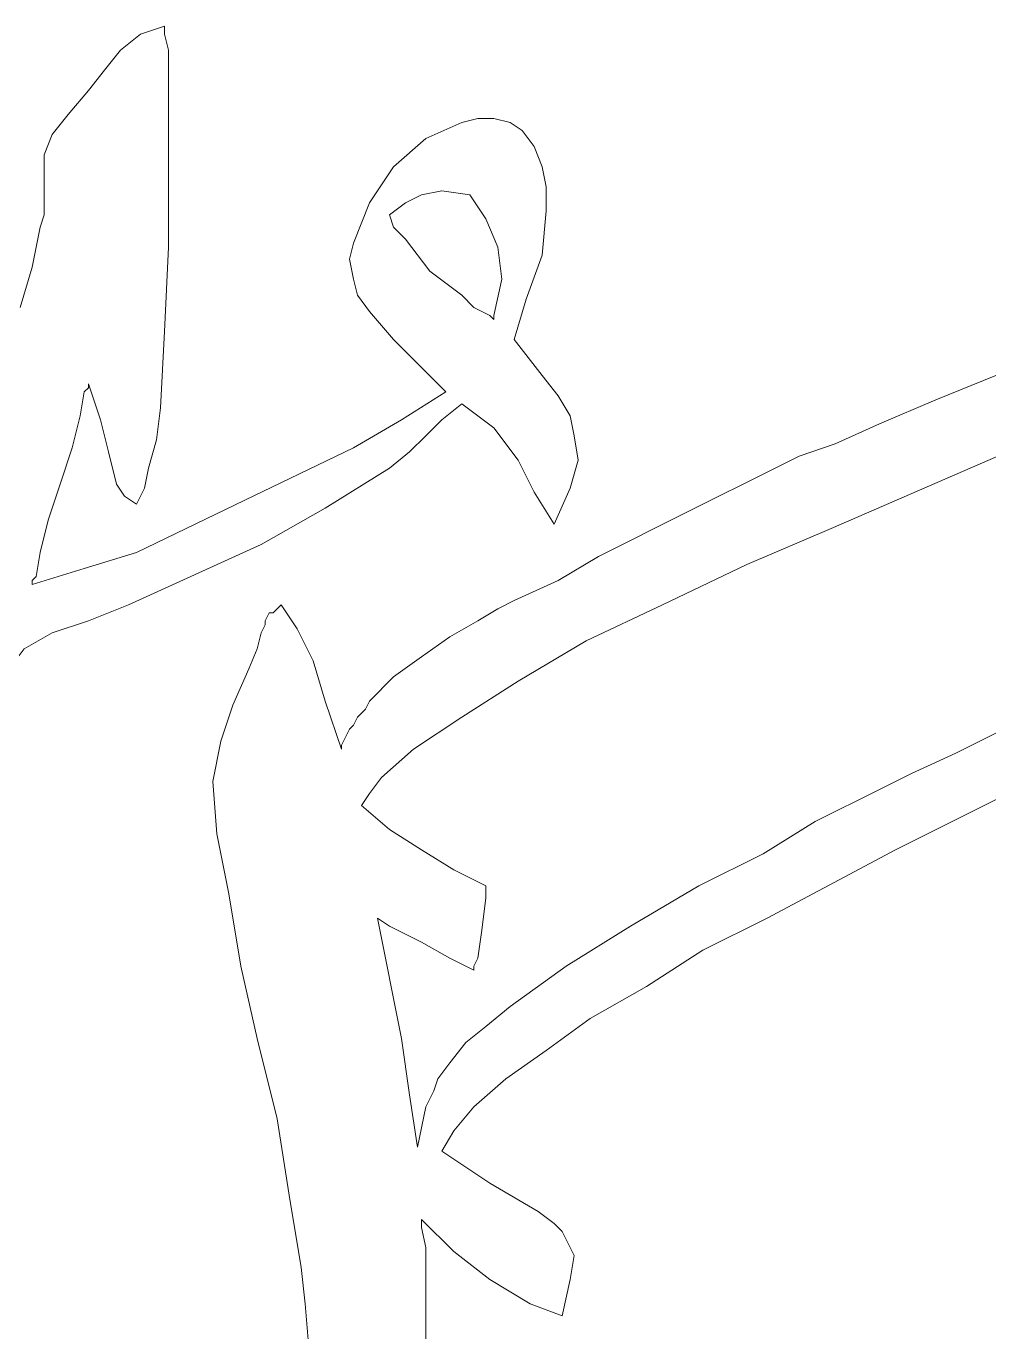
# Model space of a CAD drawing. Header units: centimetres. Extents: x -51 to 51, y -37 to 37.
# Drawn here: x -22.19 to -15.85, y -29.42 to -20.83 of the extents above; entities that cross this region are included whole.
import ezdxf

# ---------------------------------------------------------------- set-up
doc = ezdxf.new("R2010")
doc.units = ezdxf.units.CM
doc.header["$MEASUREMENT"] = 0
doc.layers.add('Layer 1', color=7, linetype='Continuous')

msp = doc.modelspace()

# ---------------------------------------------------------------- linework, layer by layer
at = {"layer": 'Layer 1', "lineweight": 9}
for points, knots in [([(-21.78334, -21.25485), (-21.78334, -21.25485), (-21.67759, -21.12267), (-21.67759, -21.12267), (-21.67759, -21.12267), (-21.67759, -21.12267), (-21.57185, -20.99049), (-21.57185, -20.99049), (-21.57185, -20.99049), (-21.57185, -20.99049), (-21.43966, -20.88474), (-21.43966, -20.88474), (-21.43966, -20.88474), (-21.43966, -20.88474), (-21.28104, -20.83187), (-21.28104, -20.83187)], [0, 0, 0, 0, 0.2, 0.2, 0.2, 0.2, 0.4, 0.4, 0.4, 0.4, 0.6, 0.6, 0.6, 0.6, 1, 1, 1, 1]), ([(-21.28104, -20.83187), (-21.28104, -20.83187), (-21.28104, -20.88474), (-21.28104, -20.88474), (-21.28104, -20.88474), (-21.28104, -20.88474), (-21.25461, -20.99049), (-21.25461, -20.99049), (-21.25461, -20.99049), (-21.25461, -20.99049), (-21.25461, -21.12267), (-21.25461, -21.12267), (-21.25461, -21.12267), (-21.25461, -21.12267), (-21.25461, -21.30773), (-21.25461, -21.30773), (-21.25461, -21.30773), (-21.25461, -21.30773), (-21.25461, -21.51922), (-21.25461, -21.51922), (-21.25461, -21.51922), (-21.25461, -21.51922), (-21.25461, -21.75715), (-21.25461, -21.75715), (-21.25461, -21.75715), (-21.25461, -21.75715), (-21.25461, -22.28588), (-21.25461, -22.28588), (-21.25461, -22.28588), (-21.25461, -22.28588), (-21.28104, -22.84104), (-21.28104, -22.84104), (-21.28104, -22.84104), (-21.28104, -22.84104), (-21.30748, -23.34334), (-21.30748, -23.34334), (-21.30748, -23.34334), (-21.30748, -23.34334), (-21.33392, -23.55483), (-21.33392, -23.55483), (-21.33392, -23.55483), (-21.33392, -23.55483), (-21.38679, -23.73988), (-21.38679, -23.73988), (-21.38679, -23.73988), (-21.38679, -23.73988), (-21.41323, -23.87207), (-21.41323, -23.87207), (-21.41323, -23.87207), (-21.41323, -23.87207), (-21.4661, -23.97781), (-21.4661, -23.97781)], [0, 0, 0, 0, 0.0714286, 0.0714286, 0.0714286, 0.0714286, 0.1428571, 0.1428571, 0.1428571, 0.1428571, 0.2142857, 0.2142857, 0.2142857, 0.2142857, 0.2857143, 0.2857143, 0.2857143, 0.2857143, 0.3571429, 0.3571429, 0.3571429, 0.3571429, 0.4285714, 0.4285714, 0.4285714, 0.4285714, 0.5, 0.5, 0.5, 0.5, 0.5714286, 0.5714286, 0.5714286, 0.5714286, 0.6428571, 0.6428571, 0.6428571, 0.6428571, 0.7142857, 0.7142857, 0.7142857, 0.7142857, 0.7857143, 0.7857143, 0.7857143, 0.7857143, 0.8571429, 0.8571429, 0.8571429, 0.8571429, 1, 1, 1, 1]), ([(-22.07414, -21.91577), (-22.07414, -21.91577), (-22.07414, -21.78358), (-22.07414, -21.78358), (-22.07414, -21.78358), (-22.07414, -21.78358), (-22.07414, -21.67784), (-22.07414, -21.67784), (-22.07414, -21.67784), (-22.07414, -21.67784), (-22.02127, -21.54566), (-22.02127, -21.54566), (-22.02127, -21.54566), (-22.02127, -21.54566), (-21.91552, -21.41347), (-21.91552, -21.41347), (-21.91552, -21.41347), (-21.91552, -21.41347), (-21.78334, -21.25485), (-21.78334, -21.25485)], [0, 0, 0, 0, 0.1666667, 0.1666667, 0.1666667, 0.1666667, 0.3333333, 0.3333333, 0.3333333, 0.3333333, 0.5, 0.5, 0.5, 0.5, 0.6666667, 0.6666667, 0.6666667, 0.6666667, 1, 1, 1, 1]), ([(-20.03853, -22.49737), (-20.03853, -22.49737), (-20.06497, -22.36519), (-20.06497, -22.36519), (-20.06497, -22.36519), (-20.06497, -22.36519), (-20.03853, -22.25944), (-20.03853, -22.25944), (-20.03853, -22.25944), (-20.03853, -22.25944), (-19.93278, -21.99508), (-19.93278, -21.99508), (-19.93278, -21.99508), (-19.93278, -21.99508), (-19.77416, -21.75715), (-19.77416, -21.75715), (-19.77416, -21.75715), (-19.77416, -21.75715), (-19.56267, -21.57209), (-19.56267, -21.57209), (-19.56267, -21.57209), (-19.56267, -21.57209), (-19.32474, -21.46635), (-19.32474, -21.46635), (-19.32474, -21.46635), (-19.32474, -21.46635), (-19.219, -21.43991), (-19.219, -21.43991), (-19.219, -21.43991), (-19.219, -21.43991), (-19.11325, -21.43991), (-19.11325, -21.43991), (-19.11325, -21.43991), (-19.11325, -21.43991), (-19.00751, -21.46635), (-19.00751, -21.46635), (-19.00751, -21.46635), (-19.00751, -21.46635), (-18.9282, -21.51922), (-18.9282, -21.51922), (-18.9282, -21.51922), (-18.9282, -21.51922), (-18.84889, -21.62496), (-18.84889, -21.62496), (-18.84889, -21.62496), (-18.84889, -21.62496), (-18.79602, -21.75715), (-18.79602, -21.75715)], [0, 0, 0, 0, 0.0769231, 0.0769231, 0.0769231, 0.0769231, 0.1538462, 0.1538462, 0.1538462, 0.1538462, 0.2307692, 0.2307692, 0.2307692, 0.2307692, 0.3076923, 0.3076923, 0.3076923, 0.3076923, 0.3846154, 0.3846154, 0.3846154, 0.3846154, 0.4615385, 0.4615385, 0.4615385, 0.4615385, 0.5384615, 0.5384615, 0.5384615, 0.5384615, 0.6153846, 0.6153846, 0.6153846, 0.6153846, 0.6923077, 0.6923077, 0.6923077, 0.6923077, 0.7692308, 0.7692308, 0.7692308, 0.7692308, 0.8461538, 0.8461538, 0.8461538, 0.8461538, 1, 1, 1, 1]), ([(-18.79602, -21.75715), (-18.79602, -21.75715), (-18.76958, -21.88933), (-18.76958, -21.88933), (-18.76958, -21.88933), (-18.76958, -21.88933), (-18.76958, -22.04795), (-18.76958, -22.04795), (-18.76958, -22.04795), (-18.76958, -22.04795), (-18.79602, -22.33875), (-18.79602, -22.33875), (-18.79602, -22.33875), (-18.79602, -22.33875), (-18.90176, -22.62955), (-18.90176, -22.62955), (-18.90176, -22.62955), (-18.90176, -22.62955), (-18.98107, -22.89392), (-18.98107, -22.89392)], [0, 0, 0, 0, 0.1666667, 0.1666667, 0.1666667, 0.1666667, 0.3333333, 0.3333333, 0.3333333, 0.3333333, 0.5, 0.5, 0.5, 0.5, 0.6666667, 0.6666667, 0.6666667, 0.6666667, 1, 1, 1, 1]), ([(-22.10058, -22.15369), (-22.10058, -22.15369), (-22.07414, -22.07439), (-22.07414, -22.07439), (-22.07414, -22.07439), (-22.07414, -22.07439), (-22.07414, -21.99508), (-22.07414, -21.99508)], [0, 0, 0, 0, 0.3333333, 0.3333333, 0.3333333, 0.3333333, 1, 1, 1, 1]), ([(-19.8006, -22.07439), (-19.8006, -22.07439), (-19.69486, -21.99508), (-19.69486, -21.99508), (-19.69486, -21.99508), (-19.69486, -21.99508), (-19.58911, -21.9422), (-19.58911, -21.9422), (-19.58911, -21.9422), (-19.58911, -21.9422), (-19.45693, -21.91577), (-19.45693, -21.91577), (-19.45693, -21.91577), (-19.45693, -21.91577), (-19.27187, -21.9422), (-19.27187, -21.9422)], [0, 0, 0, 0, 0.2, 0.2, 0.2, 0.2, 0.4, 0.4, 0.4, 0.4, 0.6, 0.6, 0.6, 0.6, 1, 1, 1, 1]), ([(-19.27187, -21.9422), (-19.27187, -21.9422), (-19.16613, -22.10082), (-19.16613, -22.10082), (-19.16613, -22.10082), (-19.16613, -22.10082), (-19.08682, -22.28588), (-19.08682, -22.28588), (-19.08682, -22.28588), (-19.08682, -22.28588), (-19.06038, -22.49737), (-19.06038, -22.49737), (-19.06038, -22.49737), (-19.06038, -22.49737), (-19.11325, -22.7353), (-19.11325, -22.7353)], [0, 0, 0, 0, 0.2, 0.2, 0.2, 0.2, 0.4, 0.4, 0.4, 0.4, 0.6, 0.6, 0.6, 0.6, 1, 1, 1, 1]), ([(-19.19256, -22.70886), (-19.19256, -22.70886), (-19.24544, -22.68242), (-19.24544, -22.68242), (-19.24544, -22.68242), (-19.24544, -22.68242), (-19.32474, -22.60311), (-19.32474, -22.60311), (-19.32474, -22.60311), (-19.32474, -22.60311), (-19.53624, -22.4445), (-19.53624, -22.4445), (-19.53624, -22.4445), (-19.53624, -22.4445), (-19.69486, -22.233), (-19.69486, -22.233), (-19.69486, -22.233), (-19.69486, -22.233), (-19.77416, -22.15369), (-19.77416, -22.15369), (-19.77416, -22.15369), (-19.77416, -22.15369), (-19.8006, -22.07439), (-19.8006, -22.07439)], [0, 0, 0, 0, 0.1428571, 0.1428571, 0.1428571, 0.1428571, 0.2857143, 0.2857143, 0.2857143, 0.2857143, 0.4285714, 0.4285714, 0.4285714, 0.4285714, 0.5714286, 0.5714286, 0.5714286, 0.5714286, 0.7142857, 0.7142857, 0.7142857, 0.7142857, 1, 1, 1, 1]), ([(-22.23276, -22.68242), (-22.23276, -22.68242), (-22.15345, -22.41806), (-22.15345, -22.41806), (-22.15345, -22.41806), (-22.15345, -22.41806), (-22.10058, -22.15369), (-22.10058, -22.15369)], [0, 0, 0, 0, 0.3333333, 0.3333333, 0.3333333, 0.3333333, 1, 1, 1, 1]), ([(-19.43049, -23.23759), (-19.43049, -23.23759), (-19.58911, -23.07897), (-19.58911, -23.07897), (-19.58911, -23.07897), (-19.58911, -23.07897), (-19.77416, -22.89392), (-19.77416, -22.89392), (-19.77416, -22.89392), (-19.77416, -22.89392), (-19.93278, -22.70886), (-19.93278, -22.70886), (-19.93278, -22.70886), (-19.93278, -22.70886), (-20.01209, -22.60311), (-20.01209, -22.60311), (-20.01209, -22.60311), (-20.01209, -22.60311), (-20.03853, -22.49737), (-20.03853, -22.49737)], [0, 0, 0, 0, 0.1666667, 0.1666667, 0.1666667, 0.1666667, 0.3333333, 0.3333333, 0.3333333, 0.3333333, 0.5, 0.5, 0.5, 0.5, 0.6666667, 0.6666667, 0.6666667, 0.6666667, 1, 1, 1, 1]), ([(-12.97999, -22.52381), (-12.97999, -22.52381), (-13.29723, -22.65599), (-13.29723, -22.65599), (-13.29723, -22.65599), (-13.29723, -22.65599), (-13.66734, -22.78817), (-13.66734, -22.78817), (-13.66734, -22.78817), (-13.66734, -22.78817), (-14.11676, -22.97323), (-14.11676, -22.97323), (-14.11676, -22.97323), (-14.11676, -22.97323), (-14.61905, -23.18472), (-14.61905, -23.18472), (-14.61905, -23.18472), (-14.61905, -23.18472), (-15.17422, -23.39621), (-15.17422, -23.39621), (-15.17422, -23.39621), (-15.17422, -23.39621), (-15.72938, -23.63414), (-15.72938, -23.63414), (-15.72938, -23.63414), (-15.72938, -23.63414), (-16.89259, -24.13643), (-16.89259, -24.13643), (-16.89259, -24.13643), (-16.89259, -24.13643), (-17.44775, -24.37436), (-17.44775, -24.37436), (-17.44775, -24.37436), (-17.44775, -24.37436), (-18.00292, -24.63872), (-18.00292, -24.63872), (-18.00292, -24.63872), (-18.00292, -24.63872), (-18.50521, -24.87665), (-18.50521, -24.87665), (-18.50521, -24.87665), (-18.50521, -24.87665), (-18.95463, -25.14102), (-18.95463, -25.14102), (-18.95463, -25.14102), (-18.95463, -25.14102), (-19.32474, -25.37895), (-19.32474, -25.37895), (-19.32474, -25.37895), (-19.32474, -25.37895), (-19.64198, -25.59044), (-19.64198, -25.59044), (-19.64198, -25.59044), (-19.64198, -25.59044), (-19.85347, -25.77549), (-19.85347, -25.77549), (-19.85347, -25.77549), (-19.85347, -25.77549), (-19.93278, -25.88124), (-19.93278, -25.88124), (-19.93278, -25.88124), (-19.93278, -25.88124), (-19.98566, -25.96055), (-19.98566, -25.96055)], [0, 0, 0, 0, 0.0588235, 0.0588235, 0.0588235, 0.0588235, 0.1176471, 0.1176471, 0.1176471, 0.1176471, 0.1764706, 0.1764706, 0.1764706, 0.1764706, 0.2352941, 0.2352941, 0.2352941, 0.2352941, 0.2941176, 0.2941176, 0.2941176, 0.2941176, 0.3529412, 0.3529412, 0.3529412, 0.3529412, 0.4117647, 0.4117647, 0.4117647, 0.4117647, 0.4705882, 0.4705882, 0.4705882, 0.4705882, 0.5294118, 0.5294118, 0.5294118, 0.5294118, 0.5882353, 0.5882353, 0.5882353, 0.5882353, 0.6470588, 0.6470588, 0.6470588, 0.6470588, 0.7058824, 0.7058824, 0.7058824, 0.7058824, 0.7647059, 0.7647059, 0.7647059, 0.7647059, 0.8235294, 0.8235294, 0.8235294, 0.8235294, 0.8823529, 0.8823529, 0.8823529, 0.8823529, 1, 1, 1, 1]), ([(-17.2627, -23.73988), (-17.2627, -23.73988), (-17.10408, -23.66057), (-17.10408, -23.66057), (-17.10408, -23.66057), (-17.10408, -23.66057), (-16.86615, -23.58126), (-16.86615, -23.58126), (-16.86615, -23.58126), (-16.86615, -23.58126), (-16.57535, -23.44908), (-16.57535, -23.44908), (-16.57535, -23.44908), (-16.57535, -23.44908), (-16.20524, -23.29046), (-16.20524, -23.29046), (-16.20524, -23.29046), (-16.20524, -23.29046), (-15.80869, -23.13184), (-15.80869, -23.13184), (-15.80869, -23.13184), (-15.80869, -23.13184), (-15.35927, -22.97323), (-15.35927, -22.97323), (-15.35927, -22.97323), (-15.35927, -22.97323), (-14.46043, -22.60311), (-14.46043, -22.60311)], [0, 0, 0, 0, 0.125, 0.125, 0.125, 0.125, 0.25, 0.25, 0.25, 0.25, 0.375, 0.375, 0.375, 0.375, 0.5, 0.5, 0.5, 0.5, 0.625, 0.625, 0.625, 0.625, 0.75, 0.75, 0.75, 0.75, 1, 1, 1, 1]), ([(-19.11325, -22.7353), (-19.11325, -22.7353), (-19.11325, -22.76173), (-19.11325, -22.76173), (-19.11325, -22.76173), (-19.11325, -22.76173), (-19.11325, -22.76173), (-19.11325, -22.76173), (-19.11325, -22.76173), (-19.11325, -22.76173), (-19.13969, -22.7353), (-19.13969, -22.7353), (-19.13969, -22.7353), (-19.13969, -22.7353), (-19.19256, -22.70886), (-19.19256, -22.70886)], [0, 0, 0, 0, 0.2, 0.2, 0.2, 0.2, 0.4, 0.4, 0.4, 0.4, 0.6, 0.6, 0.6, 0.6, 1, 1, 1, 1]), ([(-18.98107, -22.89392), (-18.98107, -22.89392), (-18.79602, -23.13184), (-18.79602, -23.13184), (-18.79602, -23.13184), (-18.79602, -23.13184), (-18.69027, -23.26403), (-18.69027, -23.26403), (-18.69027, -23.26403), (-18.69027, -23.26403), (-18.61096, -23.39621), (-18.61096, -23.39621), (-18.61096, -23.39621), (-18.61096, -23.39621), (-18.58452, -23.52839), (-18.58452, -23.52839), (-18.58452, -23.52839), (-18.58452, -23.52839), (-18.55809, -23.68701), (-18.55809, -23.68701), (-18.55809, -23.68701), (-18.55809, -23.68701), (-18.61096, -23.87207), (-18.61096, -23.87207), (-18.61096, -23.87207), (-18.61096, -23.87207), (-18.71671, -24.10999), (-18.71671, -24.10999)], [0, 0, 0, 0, 0.125, 0.125, 0.125, 0.125, 0.25, 0.25, 0.25, 0.25, 0.375, 0.375, 0.375, 0.375, 0.5, 0.5, 0.5, 0.5, 0.625, 0.625, 0.625, 0.625, 0.75, 0.75, 0.75, 0.75, 1, 1, 1, 1]), ([(-21.78334, -23.18472), (-21.78334, -23.18472), (-21.78334, -23.21115), (-21.78334, -23.21115), (-21.78334, -23.21115), (-21.78334, -23.21115), (-21.80977, -23.23759), (-21.80977, -23.23759), (-21.80977, -23.23759), (-21.80977, -23.23759), (-21.83621, -23.39621), (-21.83621, -23.39621), (-21.83621, -23.39621), (-21.83621, -23.39621), (-21.88908, -23.6077), (-21.88908, -23.6077), (-21.88908, -23.6077), (-21.88908, -23.6077), (-21.96839, -23.84563), (-21.96839, -23.84563), (-21.96839, -23.84563), (-21.96839, -23.84563), (-22.0477, -24.08356), (-22.0477, -24.08356), (-22.0477, -24.08356), (-22.0477, -24.08356), (-22.10058, -24.29505), (-22.10058, -24.29505), (-22.10058, -24.29505), (-22.10058, -24.29505), (-22.12701, -24.45367), (-22.12701, -24.45367), (-22.12701, -24.45367), (-22.12701, -24.45367), (-22.15345, -24.4801), (-22.15345, -24.4801), (-22.15345, -24.4801), (-22.15345, -24.4801), (-22.15345, -24.50654), (-22.15345, -24.50654)], [0, 0, 0, 0, 0.0909091, 0.0909091, 0.0909091, 0.0909091, 0.1818182, 0.1818182, 0.1818182, 0.1818182, 0.2727273, 0.2727273, 0.2727273, 0.2727273, 0.3636364, 0.3636364, 0.3636364, 0.3636364, 0.4545455, 0.4545455, 0.4545455, 0.4545455, 0.5454545, 0.5454545, 0.5454545, 0.5454545, 0.6363636, 0.6363636, 0.6363636, 0.6363636, 0.7272727, 0.7272727, 0.7272727, 0.7272727, 0.8181818, 0.8181818, 0.8181818, 0.8181818, 1, 1, 1, 1]), ([(-21.4661, -23.97781), (-21.4661, -23.97781), (-21.54541, -23.92494), (-21.54541, -23.92494), (-21.54541, -23.92494), (-21.54541, -23.92494), (-21.59828, -23.84563), (-21.59828, -23.84563), (-21.59828, -23.84563), (-21.59828, -23.84563), (-21.65116, -23.63414), (-21.65116, -23.63414), (-21.65116, -23.63414), (-21.65116, -23.63414), (-21.70403, -23.42265), (-21.70403, -23.42265), (-21.70403, -23.42265), (-21.70403, -23.42265), (-21.78334, -23.18472), (-21.78334, -23.18472)], [0, 0, 0, 0, 0.1666667, 0.1666667, 0.1666667, 0.1666667, 0.3333333, 0.3333333, 0.3333333, 0.3333333, 0.5, 0.5, 0.5, 0.5, 0.6666667, 0.6666667, 0.6666667, 0.6666667, 1, 1, 1, 1]), ([(-22.15345, -24.50654), (-22.15345, -24.50654), (-21.80977, -24.4008), (-21.80977, -24.4008), (-21.80977, -24.4008), (-21.80977, -24.4008), (-21.4661, -24.29505), (-21.4661, -24.29505), (-21.4661, -24.29505), (-21.4661, -24.29505), (-20.75231, -23.95138), (-20.75231, -23.95138), (-20.75231, -23.95138), (-20.75231, -23.95138), (-20.03853, -23.6077), (-20.03853, -23.6077), (-20.03853, -23.6077), (-20.03853, -23.6077), (-19.72129, -23.42265), (-19.72129, -23.42265), (-19.72129, -23.42265), (-19.72129, -23.42265), (-19.43049, -23.23759), (-19.43049, -23.23759)], [0, 0, 0, 0, 0.1428571, 0.1428571, 0.1428571, 0.1428571, 0.2857143, 0.2857143, 0.2857143, 0.2857143, 0.4285714, 0.4285714, 0.4285714, 0.4285714, 0.5714286, 0.5714286, 0.5714286, 0.5714286, 0.7142857, 0.7142857, 0.7142857, 0.7142857, 1, 1, 1, 1]), ([(-19.32474, -23.3169), (-19.32474, -23.3169), (-19.45693, -23.42265), (-19.45693, -23.42265), (-19.45693, -23.42265), (-19.45693, -23.42265), (-19.56267, -23.52839), (-19.56267, -23.52839), (-19.56267, -23.52839), (-19.56267, -23.52839), (-19.66842, -23.63414), (-19.66842, -23.63414), (-19.66842, -23.63414), (-19.66842, -23.63414), (-19.8006, -23.73988), (-19.8006, -23.73988)], [0, 0, 0, 0, 0.2, 0.2, 0.2, 0.2, 0.4, 0.4, 0.4, 0.4, 0.6, 0.6, 0.6, 0.6, 1, 1, 1, 1]), ([(-18.71671, -24.10999), (-18.71671, -24.10999), (-18.84889, -23.8985), (-18.84889, -23.8985), (-18.84889, -23.8985), (-18.84889, -23.8985), (-18.95463, -23.68701), (-18.95463, -23.68701), (-18.95463, -23.68701), (-18.95463, -23.68701), (-19.11325, -23.47552), (-19.11325, -23.47552), (-19.11325, -23.47552), (-19.11325, -23.47552), (-19.32474, -23.3169), (-19.32474, -23.3169)], [0, 0, 0, 0, 0.2, 0.2, 0.2, 0.2, 0.4, 0.4, 0.4, 0.4, 0.6, 0.6, 0.6, 0.6, 1, 1, 1, 1]), ([(-16.73397, -25.93411), (-16.73397, -25.93411), (-16.57535, -25.8548), (-16.57535, -25.8548), (-16.57535, -25.8548), (-16.57535, -25.8548), (-16.36386, -25.74906), (-16.36386, -25.74906), (-16.36386, -25.74906), (-16.36386, -25.74906), (-16.07306, -25.61687), (-16.07306, -25.61687), (-16.07306, -25.61687), (-16.07306, -25.61687), (-15.75582, -25.45825), (-15.75582, -25.45825), (-15.75582, -25.45825), (-15.75582, -25.45825), (-15.41215, -25.29964), (-15.41215, -25.29964), (-15.41215, -25.29964), (-15.41215, -25.29964), (-15.04203, -25.11458), (-15.04203, -25.11458), (-15.04203, -25.11458), (-15.04203, -25.11458), (-14.2225, -24.74447), (-14.2225, -24.74447), (-14.2225, -24.74447), (-14.2225, -24.74447), (-13.40297, -24.4008), (-13.40297, -24.4008), (-13.40297, -24.4008), (-13.40297, -24.4008), (-13.03286, -24.21574), (-13.03286, -24.21574), (-13.03286, -24.21574), (-13.03286, -24.21574), (-12.66275, -24.05712), (-12.66275, -24.05712), (-12.66275, -24.05712), (-12.66275, -24.05712), (-12.31908, -23.92494), (-12.31908, -23.92494), (-12.31908, -23.92494), (-12.31908, -23.92494), (-12.05471, -23.81919), (-12.05471, -23.81919), (-12.05471, -23.81919), (-12.05471, -23.81919), (-11.81678, -23.73988), (-11.81678, -23.73988), (-11.81678, -23.73988), (-11.81678, -23.73988), (-11.63173, -23.68701), (-11.63173, -23.68701)], [0, 0, 0, 0, 0.0666667, 0.0666667, 0.0666667, 0.0666667, 0.1333333, 0.1333333, 0.1333333, 0.1333333, 0.2, 0.2, 0.2, 0.2, 0.2666667, 0.2666667, 0.2666667, 0.2666667, 0.3333333, 0.3333333, 0.3333333, 0.3333333, 0.4, 0.4, 0.4, 0.4, 0.4666667, 0.4666667, 0.4666667, 0.4666667, 0.5333333, 0.5333333, 0.5333333, 0.5333333, 0.6, 0.6, 0.6, 0.6, 0.6666667, 0.6666667, 0.6666667, 0.6666667, 0.7333333, 0.7333333, 0.7333333, 0.7333333, 0.8, 0.8, 0.8, 0.8, 0.8666667, 0.8666667, 0.8666667, 0.8666667, 1, 1, 1, 1]), ([(-19.8006, -23.73988), (-19.8006, -23.73988), (-20.22359, -24.00425), (-20.22359, -24.00425), (-20.22359, -24.00425), (-20.22359, -24.00425), (-20.64657, -24.24218), (-20.64657, -24.24218), (-20.64657, -24.24218), (-20.64657, -24.24218), (-21.51897, -24.63872), (-21.51897, -24.63872)], [0, 0, 0, 0, 0.25, 0.25, 0.25, 0.25, 0.5, 0.5, 0.5, 0.5, 1, 1, 1, 1]), ([(-18.4259, -24.32149), (-18.4259, -24.32149), (-17.8443, -24.03068), (-17.8443, -24.03068), (-17.8443, -24.03068), (-17.8443, -24.03068), (-17.2627, -23.73988), (-17.2627, -23.73988)], [0, 0, 0, 0, 0.3333333, 0.3333333, 0.3333333, 0.3333333, 1, 1, 1, 1]), ([(-18.98107, -24.61229), (-18.98107, -24.61229), (-18.69027, -24.4801), (-18.69027, -24.4801), (-18.69027, -24.4801), (-18.69027, -24.4801), (-18.4259, -24.32149), (-18.4259, -24.32149)], [0, 0, 0, 0, 0.3333333, 0.3333333, 0.3333333, 0.3333333, 1, 1, 1, 1]), ([(-21.51897, -24.63872), (-21.51897, -24.63872), (-21.78334, -24.74447), (-21.78334, -24.74447), (-21.78334, -24.74447), (-21.78334, -24.74447), (-22.02127, -24.82378), (-22.02127, -24.82378), (-22.02127, -24.82378), (-22.02127, -24.82378), (-22.20632, -24.92953), (-22.20632, -24.92953), (-22.20632, -24.92953), (-22.20632, -24.92953), (-22.28563, -25.03527), (-22.28563, -25.03527), (-22.28563, -25.03527), (-22.28563, -25.03527), (-22.3385, -25.16745), (-22.3385, -25.16745)], [0, 0, 0, 0, 0.1666667, 0.1666667, 0.1666667, 0.1666667, 0.3333333, 0.3333333, 0.3333333, 0.3333333, 0.5, 0.5, 0.5, 0.5, 0.6666667, 0.6666667, 0.6666667, 0.6666667, 1, 1, 1, 1]), ([(-20.64657, -24.82378), (-20.64657, -24.82378), (-20.62013, -24.77091), (-20.62013, -24.77091), (-20.62013, -24.77091), (-20.62013, -24.77091), (-20.62013, -24.74447), (-20.62013, -24.74447), (-20.62013, -24.74447), (-20.62013, -24.74447), (-20.5937, -24.6916), (-20.5937, -24.6916), (-20.5937, -24.6916), (-20.5937, -24.6916), (-20.56726, -24.6916), (-20.56726, -24.6916), (-20.56726, -24.6916), (-20.56726, -24.6916), (-20.51439, -24.63872), (-20.51439, -24.63872)], [0, 0, 0, 0, 0.1666667, 0.1666667, 0.1666667, 0.1666667, 0.3333333, 0.3333333, 0.3333333, 0.3333333, 0.5, 0.5, 0.5, 0.5, 0.6666667, 0.6666667, 0.6666667, 0.6666667, 1, 1, 1, 1]), ([(-20.51439, -24.63872), (-20.51439, -24.63872), (-20.40864, -24.79734), (-20.40864, -24.79734), (-20.40864, -24.79734), (-20.40864, -24.79734), (-20.30289, -25.00883), (-20.30289, -25.00883), (-20.30289, -25.00883), (-20.30289, -25.00883), (-20.22359, -25.2732), (-20.22359, -25.2732), (-20.22359, -25.2732), (-20.22359, -25.2732), (-20.11784, -25.59044), (-20.11784, -25.59044)], [0, 0, 0, 0, 0.2, 0.2, 0.2, 0.2, 0.4, 0.4, 0.4, 0.4, 0.6, 0.6, 0.6, 0.6, 1, 1, 1, 1]), ([(-19.219, -24.74447), (-19.219, -24.74447), (-19.08682, -24.66516), (-19.08682, -24.66516), (-19.08682, -24.66516), (-19.08682, -24.66516), (-18.98107, -24.61229), (-18.98107, -24.61229)], [0, 0, 0, 0, 0.3333333, 0.3333333, 0.3333333, 0.3333333, 1, 1, 1, 1]), ([(-19.58911, -24.9824), (-19.58911, -24.9824), (-19.40405, -24.85022), (-19.40405, -24.85022), (-19.40405, -24.85022), (-19.40405, -24.85022), (-19.219, -24.74447), (-19.219, -24.74447)], [0, 0, 0, 0, 0.3333333, 0.3333333, 0.3333333, 0.3333333, 1, 1, 1, 1]), ([(-20.72588, -25.06171), (-20.72588, -25.06171), (-20.67301, -24.92953), (-20.67301, -24.92953), (-20.67301, -24.92953), (-20.67301, -24.92953), (-20.64657, -24.82378), (-20.64657, -24.82378)], [0, 0, 0, 0, 0.3333333, 0.3333333, 0.3333333, 0.3333333, 1, 1, 1, 1]), ([(-19.93278, -25.2732), (-19.93278, -25.2732), (-19.77416, -25.11458), (-19.77416, -25.11458), (-19.77416, -25.11458), (-19.77416, -25.11458), (-19.58911, -24.9824), (-19.58911, -24.9824)], [0, 0, 0, 0, 0.3333333, 0.3333333, 0.3333333, 0.3333333, 1, 1, 1, 1]), ([(-20.91093, -25.53756), (-20.91093, -25.53756), (-20.83162, -25.29964), (-20.83162, -25.29964), (-20.83162, -25.29964), (-20.83162, -25.29964), (-20.72588, -25.06171), (-20.72588, -25.06171)], [0, 0, 0, 0, 0.3333333, 0.3333333, 0.3333333, 0.3333333, 1, 1, 1, 1]), ([(-14.16963, -25.14102), (-14.16963, -25.14102), (-14.48687, -25.2732), (-14.48687, -25.2732), (-14.48687, -25.2732), (-14.48687, -25.2732), (-14.83054, -25.43182), (-14.83054, -25.43182), (-14.83054, -25.43182), (-14.83054, -25.43182), (-15.20065, -25.61687), (-15.20065, -25.61687), (-15.20065, -25.61687), (-15.20065, -25.61687), (-15.62364, -25.82837), (-15.62364, -25.82837), (-15.62364, -25.82837), (-15.62364, -25.82837), (-16.4696, -26.25135), (-16.4696, -26.25135), (-16.4696, -26.25135), (-16.4696, -26.25135), (-17.31557, -26.70077), (-17.31557, -26.70077), (-17.31557, -26.70077), (-17.31557, -26.70077), (-17.73856, -26.91226), (-17.73856, -26.91226), (-17.73856, -26.91226), (-17.73856, -26.91226), (-18.10867, -27.15019), (-18.10867, -27.15019), (-18.10867, -27.15019), (-18.10867, -27.15019), (-18.47878, -27.36168), (-18.47878, -27.36168), (-18.47878, -27.36168), (-18.47878, -27.36168), (-18.76958, -27.57317), (-18.76958, -27.57317), (-18.76958, -27.57317), (-18.76958, -27.57317), (-19.03394, -27.75823), (-19.03394, -27.75823), (-19.03394, -27.75823), (-19.03394, -27.75823), (-19.24544, -27.94328), (-19.24544, -27.94328), (-19.24544, -27.94328), (-19.24544, -27.94328), (-19.37762, -28.1019), (-19.37762, -28.1019), (-19.37762, -28.1019), (-19.37762, -28.1019), (-19.45693, -28.23409), (-19.45693, -28.23409)], [0, 0, 0, 0, 0.0666667, 0.0666667, 0.0666667, 0.0666667, 0.1333333, 0.1333333, 0.1333333, 0.1333333, 0.2, 0.2, 0.2, 0.2, 0.2666667, 0.2666667, 0.2666667, 0.2666667, 0.3333333, 0.3333333, 0.3333333, 0.3333333, 0.4, 0.4, 0.4, 0.4, 0.4666667, 0.4666667, 0.4666667, 0.4666667, 0.5333333, 0.5333333, 0.5333333, 0.5333333, 0.6, 0.6, 0.6, 0.6, 0.6666667, 0.6666667, 0.6666667, 0.6666667, 0.7333333, 0.7333333, 0.7333333, 0.7333333, 0.8, 0.8, 0.8, 0.8, 0.8666667, 0.8666667, 0.8666667, 0.8666667, 1, 1, 1, 1]), ([(-20.01209, -25.37895), (-20.01209, -25.37895), (-19.95922, -25.32607), (-19.95922, -25.32607), (-19.95922, -25.32607), (-19.95922, -25.32607), (-19.93278, -25.2732), (-19.93278, -25.2732)], [0, 0, 0, 0, 0.3333333, 0.3333333, 0.3333333, 0.3333333, 1, 1, 1, 1]), ([(-20.06497, -25.45825), (-20.06497, -25.45825), (-20.03853, -25.43182), (-20.03853, -25.43182), (-20.03853, -25.43182), (-20.03853, -25.43182), (-20.01209, -25.37895), (-20.01209, -25.37895)], [0, 0, 0, 0, 0.3333333, 0.3333333, 0.3333333, 0.3333333, 1, 1, 1, 1]), ([(-20.11784, -25.564), (-20.11784, -25.564), (-20.0914, -25.51113), (-20.0914, -25.51113), (-20.0914, -25.51113), (-20.0914, -25.51113), (-20.06497, -25.45825), (-20.06497, -25.45825)], [0, 0, 0, 0, 0.3333333, 0.3333333, 0.3333333, 0.3333333, 1, 1, 1, 1]), ([(-20.3822, -29.00074), (-20.3822, -29.00074), (-20.46151, -28.52489), (-20.46151, -28.52489), (-20.46151, -28.52489), (-20.46151, -28.52489), (-20.54082, -28.02259), (-20.54082, -28.02259), (-20.54082, -28.02259), (-20.54082, -28.02259), (-20.67301, -27.49386), (-20.67301, -27.49386), (-20.67301, -27.49386), (-20.67301, -27.49386), (-20.77875, -27.01801), (-20.77875, -27.01801), (-20.77875, -27.01801), (-20.77875, -27.01801), (-20.85806, -26.54215), (-20.85806, -26.54215), (-20.85806, -26.54215), (-20.85806, -26.54215), (-20.93737, -26.1456), (-20.93737, -26.1456), (-20.93737, -26.1456), (-20.93737, -26.1456), (-20.96381, -25.80193), (-20.96381, -25.80193), (-20.96381, -25.80193), (-20.96381, -25.80193), (-20.91093, -25.53756), (-20.91093, -25.53756)], [0, 0, 0, 0, 0.1111111, 0.1111111, 0.1111111, 0.1111111, 0.2222222, 0.2222222, 0.2222222, 0.2222222, 0.3333333, 0.3333333, 0.3333333, 0.3333333, 0.4444444, 0.4444444, 0.4444444, 0.4444444, 0.5555556, 0.5555556, 0.5555556, 0.5555556, 0.6666667, 0.6666667, 0.6666667, 0.6666667, 0.7777778, 0.7777778, 0.7777778, 0.7777778, 1, 1, 1, 1]), ([(-20.11784, -25.59044), (-20.11784, -25.59044), (-20.11784, -25.59044), (-20.11784, -25.59044), (-20.11784, -25.59044), (-20.11784, -25.59044), (-20.11784, -25.564), (-20.11784, -25.564)], [0, 0, 0, 0, 0.3333333, 0.3333333, 0.3333333, 0.3333333, 1, 1, 1, 1]), ([(-19.48336, -27.75823), (-19.48336, -27.75823), (-19.40405, -27.65248), (-19.40405, -27.65248), (-19.40405, -27.65248), (-19.40405, -27.65248), (-19.29831, -27.5203), (-19.29831, -27.5203), (-19.29831, -27.5203), (-19.29831, -27.5203), (-19.16613, -27.41455), (-19.16613, -27.41455), (-19.16613, -27.41455), (-19.16613, -27.41455), (-19.00751, -27.28237), (-19.00751, -27.28237), (-19.00751, -27.28237), (-19.00751, -27.28237), (-18.6374, -27.01801), (-18.6374, -27.01801), (-18.6374, -27.01801), (-18.6374, -27.01801), (-18.21441, -26.75364), (-18.21441, -26.75364), (-18.21441, -26.75364), (-18.21441, -26.75364), (-17.76499, -26.48928), (-17.76499, -26.48928), (-17.76499, -26.48928), (-17.76499, -26.48928), (-17.34201, -26.27779), (-17.34201, -26.27779), (-17.34201, -26.27779), (-17.34201, -26.27779), (-16.99833, -26.06629), (-16.99833, -26.06629), (-16.99833, -26.06629), (-16.99833, -26.06629), (-16.83972, -25.98698), (-16.83972, -25.98698), (-16.83972, -25.98698), (-16.83972, -25.98698), (-16.73397, -25.93411), (-16.73397, -25.93411)], [0, 0, 0, 0, 0.0833333, 0.0833333, 0.0833333, 0.0833333, 0.1666667, 0.1666667, 0.1666667, 0.1666667, 0.25, 0.25, 0.25, 0.25, 0.3333333, 0.3333333, 0.3333333, 0.3333333, 0.4166667, 0.4166667, 0.4166667, 0.4166667, 0.5, 0.5, 0.5, 0.5, 0.5833333, 0.5833333, 0.5833333, 0.5833333, 0.6666667, 0.6666667, 0.6666667, 0.6666667, 0.75, 0.75, 0.75, 0.75, 0.8333333, 0.8333333, 0.8333333, 0.8333333, 1, 1, 1, 1]), ([(-19.98566, -25.96055), (-19.98566, -25.96055), (-19.8006, -26.11917), (-19.8006, -26.11917), (-19.8006, -26.11917), (-19.8006, -26.11917), (-19.58911, -26.25135), (-19.58911, -26.25135), (-19.58911, -26.25135), (-19.58911, -26.25135), (-19.37762, -26.38353), (-19.37762, -26.38353), (-19.37762, -26.38353), (-19.37762, -26.38353), (-19.16613, -26.48928), (-19.16613, -26.48928)], [0, 0, 0, 0, 0.2, 0.2, 0.2, 0.2, 0.4, 0.4, 0.4, 0.4, 0.6, 0.6, 0.6, 0.6, 1, 1, 1, 1]), ([(-19.16613, -26.48928), (-19.16613, -26.48928), (-19.16613, -26.51571), (-19.16613, -26.51571), (-19.16613, -26.51571), (-19.16613, -26.51571), (-19.16613, -26.56859), (-19.16613, -26.56859), (-19.16613, -26.56859), (-19.16613, -26.56859), (-19.19256, -26.78008), (-19.19256, -26.78008), (-19.19256, -26.78008), (-19.19256, -26.78008), (-19.219, -26.96513), (-19.219, -26.96513), (-19.219, -26.96513), (-19.219, -26.96513), (-19.24544, -27.01801), (-19.24544, -27.01801), (-19.24544, -27.01801), (-19.24544, -27.01801), (-19.24544, -27.04444), (-19.24544, -27.04444)], [0, 0, 0, 0, 0.1428571, 0.1428571, 0.1428571, 0.1428571, 0.2857143, 0.2857143, 0.2857143, 0.2857143, 0.4285714, 0.4285714, 0.4285714, 0.4285714, 0.5714286, 0.5714286, 0.5714286, 0.5714286, 0.7142857, 0.7142857, 0.7142857, 0.7142857, 1, 1, 1, 1]), ([(-19.74773, -26.78008), (-19.74773, -26.78008), (-19.8006, -26.75364), (-19.8006, -26.75364), (-19.8006, -26.75364), (-19.8006, -26.75364), (-19.87991, -26.70077), (-19.87991, -26.70077)], [0, 0, 0, 0, 0.3333333, 0.3333333, 0.3333333, 0.3333333, 1, 1, 1, 1]), ([(-19.87991, -26.70077), (-19.87991, -26.70077), (-19.72129, -27.49386), (-19.72129, -27.49386), (-19.72129, -27.49386), (-19.72129, -27.49386), (-19.66842, -27.86397), (-19.66842, -27.86397), (-19.66842, -27.86397), (-19.66842, -27.86397), (-19.61555, -28.20765), (-19.61555, -28.20765)], [0, 0, 0, 0, 0.25, 0.25, 0.25, 0.25, 0.5, 0.5, 0.5, 0.5, 1, 1, 1, 1]), ([(-19.24544, -27.04444), (-19.24544, -27.04444), (-19.40405, -26.96513), (-19.40405, -26.96513), (-19.40405, -26.96513), (-19.40405, -26.96513), (-19.58911, -26.85939), (-19.58911, -26.85939)], [0, 0, 0, 0, 0.3333333, 0.3333333, 0.3333333, 0.3333333, 1, 1, 1, 1]), ([(-19.61555, -28.20765), (-19.61555, -28.20765), (-19.56267, -27.94328), (-19.56267, -27.94328), (-19.56267, -27.94328), (-19.56267, -27.94328), (-19.5098, -27.83754), (-19.5098, -27.83754), (-19.5098, -27.83754), (-19.5098, -27.83754), (-19.48336, -27.75823), (-19.48336, -27.75823)], [0, 0, 0, 0, 0.25, 0.25, 0.25, 0.25, 0.5, 0.5, 0.5, 0.5, 1, 1, 1, 1]), ([(-19.45693, -28.23409), (-19.45693, -28.23409), (-19.13969, -28.44558), (-19.13969, -28.44558), (-19.13969, -28.44558), (-19.13969, -28.44558), (-18.82245, -28.63063), (-18.82245, -28.63063)], [0, 0, 0, 0, 0.3333333, 0.3333333, 0.3333333, 0.3333333, 1, 1, 1, 1]), ([(-18.66383, -29.31798), (-18.66383, -29.31798), (-18.87532, -29.23867), (-18.87532, -29.23867), (-18.87532, -29.23867), (-18.87532, -29.23867), (-19.13969, -29.08005), (-19.13969, -29.08005), (-19.13969, -29.08005), (-19.13969, -29.08005), (-19.37762, -28.895), (-19.37762, -28.895), (-19.37762, -28.895), (-19.37762, -28.895), (-19.58911, -28.68351), (-19.58911, -28.68351)], [0, 0, 0, 0, 0.2, 0.2, 0.2, 0.2, 0.4, 0.4, 0.4, 0.4, 0.6, 0.6, 0.6, 0.6, 1, 1, 1, 1]), ([(-19.58911, -28.68351), (-19.58911, -28.68351), (-19.58911, -28.70994), (-19.58911, -28.70994), (-19.58911, -28.70994), (-19.58911, -28.70994), (-19.58911, -28.73638), (-19.58911, -28.73638)], [0, 0, 0, 0, 0.3333333, 0.3333333, 0.3333333, 0.3333333, 1, 1, 1, 1]), ([(-18.82245, -28.63063), (-18.82245, -28.63063), (-18.71671, -28.70994), (-18.71671, -28.70994), (-18.71671, -28.70994), (-18.71671, -28.70994), (-18.66383, -28.76282), (-18.66383, -28.76282), (-18.66383, -28.76282), (-18.66383, -28.76282), (-18.58452, -28.92143), (-18.58452, -28.92143), (-18.58452, -28.92143), (-18.58452, -28.92143), (-18.61096, -29.08005), (-18.61096, -29.08005), (-18.61096, -29.08005), (-18.61096, -29.08005), (-18.66383, -29.31798), (-18.66383, -29.31798)], [0, 0, 0, 0, 0.1666667, 0.1666667, 0.1666667, 0.1666667, 0.3333333, 0.3333333, 0.3333333, 0.3333333, 0.5, 0.5, 0.5, 0.5, 0.6666667, 0.6666667, 0.6666667, 0.6666667, 1, 1, 1, 1]), ([(-19.58911, -28.73638), (-19.58911, -28.73638), (-19.56267, -28.86856), (-19.56267, -28.86856), (-19.56267, -28.86856), (-19.56267, -28.86856), (-19.56267, -29.00074), (-19.56267, -29.00074)], [0, 0, 0, 0, 0.3333333, 0.3333333, 0.3333333, 0.3333333, 1, 1, 1, 1]), ([(-20.56726, -31.30072), (-20.56726, -31.30072), (-20.43508, -31.11566), (-20.43508, -31.11566), (-20.43508, -31.11566), (-20.43508, -31.11566), (-20.35577, -30.8513), (-20.35577, -30.8513), (-20.35577, -30.8513), (-20.35577, -30.8513), (-20.30289, -30.5605), (-20.30289, -30.5605), (-20.30289, -30.5605), (-20.30289, -30.5605), (-20.30289, -30.21682), (-20.30289, -30.21682), (-20.30289, -30.21682), (-20.30289, -30.21682), (-20.30289, -29.87315), (-20.30289, -29.87315), (-20.30289, -29.87315), (-20.30289, -29.87315), (-20.32933, -29.55591), (-20.32933, -29.55591), (-20.32933, -29.55591), (-20.32933, -29.55591), (-20.35577, -29.23867), (-20.35577, -29.23867), (-20.35577, -29.23867), (-20.35577, -29.23867), (-20.3822, -29.00074), (-20.3822, -29.00074)], [0, 0, 0, 0, 0.1111111, 0.1111111, 0.1111111, 0.1111111, 0.2222222, 0.2222222, 0.2222222, 0.2222222, 0.3333333, 0.3333333, 0.3333333, 0.3333333, 0.4444444, 0.4444444, 0.4444444, 0.4444444, 0.5555556, 0.5555556, 0.5555556, 0.5555556, 0.6666667, 0.6666667, 0.6666667, 0.6666667, 0.7777778, 0.7777778, 0.7777778, 0.7777778, 1, 1, 1, 1]), ([(-19.56267, -29.00074), (-19.56267, -29.00074), (-19.56267, -29.42373), (-19.56267, -29.42373), (-19.56267, -29.42373), (-19.56267, -29.42373), (-19.56267, -29.82027), (-19.56267, -29.82027)], [0, 0, 0, 0, 0.3333333, 0.3333333, 0.3333333, 0.3333333, 1, 1, 1, 1])]:
    msp.add_open_spline(points, degree=3, knots=knots, dxfattribs=at)
for points in [[(-22.07414, -21.99508), (-22.07414, -21.99508), (-22.07414, -21.91577), (-22.07414, -21.91577)], [(-19.58911, -26.85939), (-19.58911, -26.85939), (-19.74773, -26.78008), (-19.74773, -26.78008)]]:
    msp.add_open_spline(points, degree=3, dxfattribs=at)

doc.saveas('drawing.dxf')
